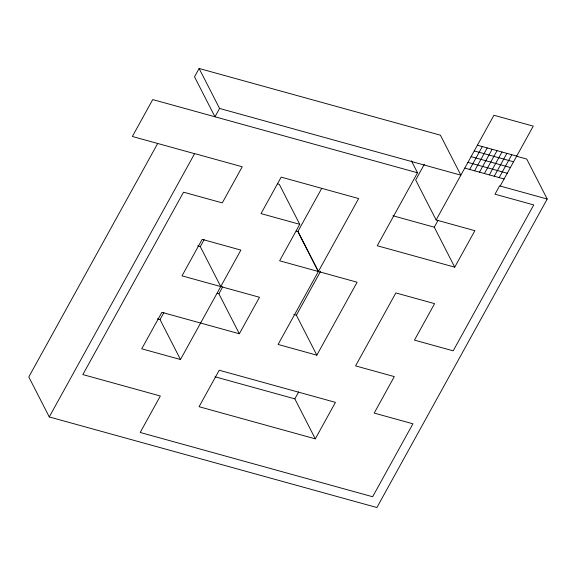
<?xml version="1.0" encoding="UTF-8"?>
<svg xmlns="http://www.w3.org/2000/svg" width="576" height="576" viewBox="0 0 576 576"><rect width="100%" height="100%" fill="white"/><g stroke="black" fill="none" stroke-linecap="round" stroke-linejoin="round"><path stroke-width="0.86" d="M157.68 143.496L28.8 376.956L49.262 416.938L376.891 507.528L547.2 199.037L526.738 159.048L516.355 156.175M199.109 68.472L194.508 76.802L214.963 116.777L219.564 108.446L199.109 68.472L440.41 135.187L460.865 175.162L219.564 108.446M49.262 416.938L194.638 153.605L242.23 166.766L222.286 202.896L183.542 192.182L82.85 374.573L160.337 396L140.198 432.475L372.643 496.75L412.92 423.792L374.177 413.078L394.315 376.603L355.572 365.89L395.849 292.932L434.592 303.646L414.454 340.121L453.197 350.834L533.743 204.919L494.993 194.206L499.594 185.868L547.2 199.037M180.475 359.518L141.732 348.804L161.87 312.329L239.35 333.756L259.488 297.274L182.009 275.854L202.147 239.371L240.883 250.085L180.475 359.518L160.02 319.543L163.872 312.566M220.745 286.56L200.29 246.593L204.149 239.602M239.35 333.756L218.894 293.782L222.754 286.798M299.765 224.316L279.626 260.798L357.113 282.218L316.836 355.176L278.093 344.462L358.646 198.554L281.16 177.127L261.022 213.61L299.765 224.316L279.302 184.334L277.582 183.859M318.319 271.519L297.857 231.538L321.732 188.366M316.836 355.176L296.374 315.194L320.623 271.26M411.386 160.79L417.521 172.786L377.244 245.743L454.73 267.163L474.869 230.688L436.126 219.974L415.67 180L424.354 164.275M315.302 438.847L199.073 406.706L219.211 370.231L335.434 402.365L315.302 438.847L294.84 398.858L298.692 391.874M436.126 219.974L493.934 115.258L533.254 126.13L500.184 186.034M454.73 267.163L434.275 227.196L438.127 220.205M469.685 169.452L482.314 146.57M474.602 170.813L487.231 147.931M479.513 172.166L492.149 149.285M484.43 173.527L497.059 150.646M489.341 174.888L501.977 152.006M494.258 176.249L506.894 153.367M499.176 177.602L511.805 154.721M477.403 145.21L516.722 156.082M474.242 150.934L513.562 161.806M471.082 156.65L510.408 167.522M467.928 162.374L507.247 173.246M464.767 168.091L504.086 178.963M417.521 172.786L152.741 99.576L132.365 136.476L194.594 153.677M392.947 215.77L434.275 227.196M297.958 231.494L318.398 271.519M296.15 231.041L297.893 231.545M197.712 245.873L200.29 246.593M217.174 293.306L218.894 293.782M293.789 314.482L296.374 315.194M157.435 318.83L160.02 319.543M215.042 376.798L294.84 398.858"/></g></svg>
